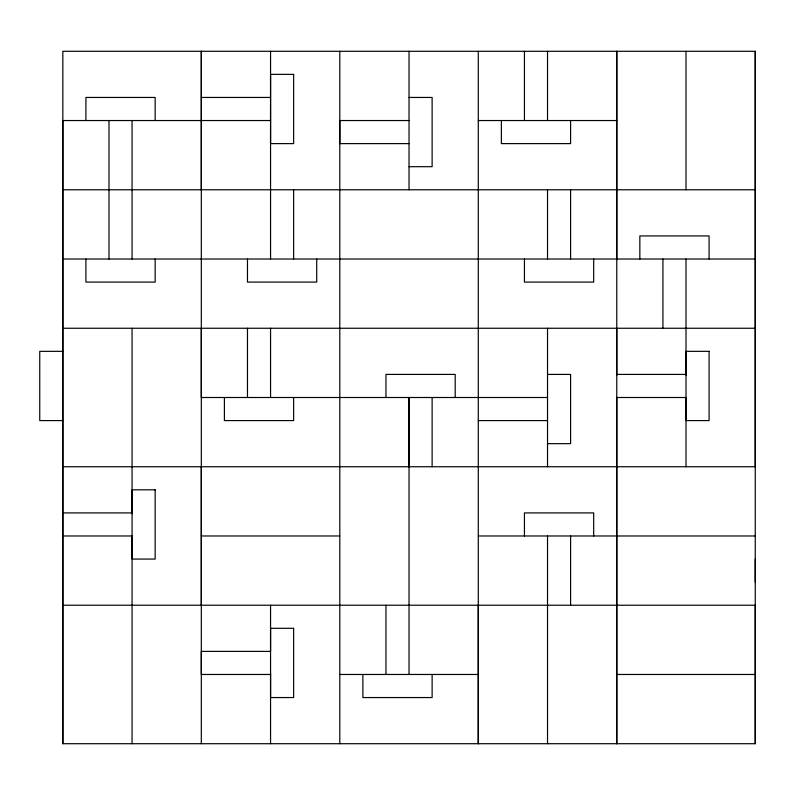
<?xml version="1.0" encoding="UTF-8"?>
<svg xmlns="http://www.w3.org/2000/svg" width="795" height="795" viewBox="0 0 795 795"><rect width="100%" height="100%" fill="white"/><g stroke="black" fill="none" stroke-linecap="round" stroke-linejoin="round"><path stroke-width="1.19" d="M62.835 605.224L755.25 605.224L755.25 743.713L62.835 743.713L62.835 120.532L270.558 120.532M85.91 259.021L85.91 282.096L155.154 282.096L155.154 259.021M85.91 120.532L85.91 97.447L155.154 97.447L155.154 120.532M132.069 743.713L132.069 535.979L62.835 535.979M132.069 513.729L132.069 328.255M201.314 743.713L201.314 466.745M201.314 328.255L201.314 397.5L547.526 397.5M201.314 189.776L201.314 51.287L201.314 605.224M224.399 397.5L224.399 420.585L293.633 420.585L293.633 397.5M247.474 259.021L247.474 282.096L316.718 282.096L316.718 259.021M270.558 743.713L270.558 673.236M270.558 650.976L270.558 605.224M270.558 51.287L270.558 259.021M339.803 743.713L339.803 51.287M362.878 674.468L362.878 697.553L432.122 697.553L432.122 674.468M385.963 397.5L385.963 374.415L455.197 374.415L455.197 397.5M478.282 605.224L478.282 743.713L478.282 51.287M501.367 120.532L501.367 143.617L570.601 143.617L570.601 120.532M524.442 535.979L524.442 512.904L593.686 512.904L593.686 535.979M524.442 259.021L524.442 282.096L593.686 282.096L593.686 259.021M547.526 743.713L547.526 535.979M616.771 375.24L616.771 328.255M616.771 259.021L616.771 51.287L616.771 743.713L616.771 397.5L686.006 397.5L686.006 466.745M639.846 259.021L639.846 235.936L709.09 235.936L709.09 259.021M686.006 375.24L686.006 259.021M686.006 189.776L686.006 51.287M755.25 582.149L755.25 559.064M62.835 743.713L62.835 51.287L755.25 51.287L755.25 466.745L62.835 466.745M201.314 97.447L270.558 97.447M409.037 97.447L432.122 97.447L432.122 166.692L409.037 166.692M409.037 120.532L339.803 120.532L339.803 143.617L409.037 143.617M478.282 120.532L616.771 120.532M62.835 189.776L755.25 189.776M62.835 259.021L755.25 259.021M62.835 328.255L755.25 328.255M62.835 351.34L39.75 351.34L39.75 420.585L62.835 420.585M547.526 374.415L570.601 374.415L570.601 443.66L547.526 443.66M616.771 374.415L686.006 374.415M478.282 420.585L547.526 420.585M62.835 512.904L132.069 512.904M201.314 535.979L339.803 535.979M478.282 535.979L755.25 535.979M270.558 651.383L201.314 651.383L201.314 674.468L270.558 674.468M339.803 674.468L478.282 674.468M616.771 674.468L755.25 674.468M755.25 51.287L755.25 743.713M662.931 259.021L662.931 328.255M570.601 189.776L570.601 259.021M570.601 535.979L570.601 605.224M547.526 51.287L547.526 120.532M547.526 189.776L547.526 259.021M547.526 328.255L547.526 466.745M524.442 51.287L524.442 120.532M432.122 397.5L432.122 466.745M409.037 51.287L409.037 189.776M409.037 466.745L409.037 397.5L409.037 674.468M385.963 605.224L385.963 674.468M293.633 189.776L293.633 259.021M270.558 328.255L270.558 397.5M247.474 328.255L247.474 397.5M132.069 120.532L132.069 259.021M108.995 120.532L108.995 259.021M293.633 74.372L270.558 74.372L270.558 143.617L293.633 143.617L293.633 74.372M709.09 351.34L686.006 351.34L686.006 420.585L709.09 420.585L709.09 351.34M155.154 489.819L132.069 489.819L132.069 559.064L155.154 559.064L155.154 489.819M293.633 628.308L270.558 628.308L270.558 697.553L293.633 697.553L293.633 628.308"/></g></svg>
